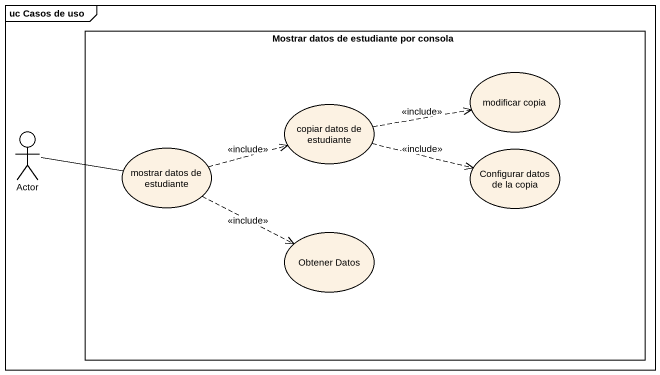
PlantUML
@startuml
mainframe uc Casos de uso
rectangle "Mostrar datos de estudiante por consola" as Mostrar_datos_de_estudiante {
  usecase "modificar copia" as modificar_copia
  usecase "copiar datos de estudiante" as copiar_datos_de_estudiante
  usecase "mostrar datos de estudiante" as mostrar_datos_de_estudiante
  usecase "Configurar datos de la copia" as Configurar_datos_de_la_copia
  usecase "Obtener Datos" as Obtener_Datos
}
actor "Actor" as Actor_
copiar_datos_de_estudiante .right.> modificar_copia : <<include>>
copiar_datos_de_estudiante .right.> Configurar_datos_de_la_copia : <<include>>
Actor_ -right- mostrar_datos_de_estudiante
mostrar_datos_de_estudiante .right.> copiar_datos_de_estudiante : <<include>>
mostrar_datos_de_estudiante .right.> Obtener_Datos : <<include>>
@enduml
